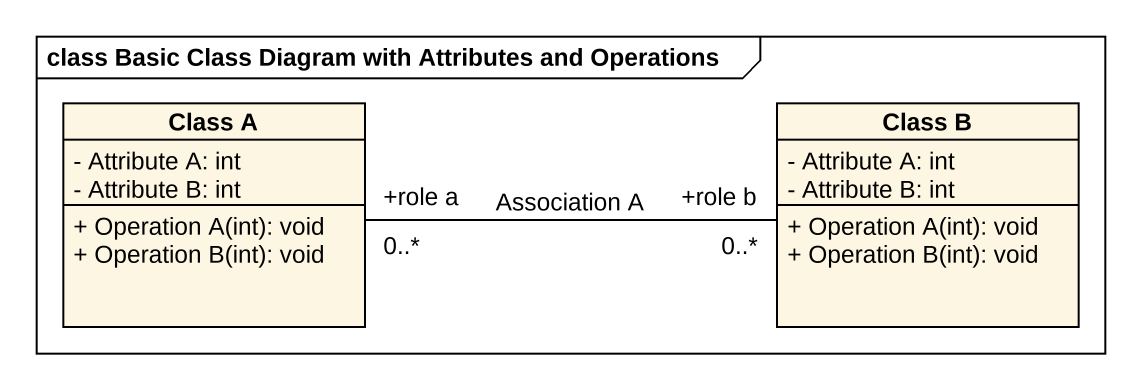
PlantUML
@startuml
mainframe class Basic Class Diagram with Attributes and Operations
hide circle
hide empty members
skinparam classAttributeIconSize 0
class "Class A" as Class_A {
  - Attribute A: int
  - Attribute B: int
  + Operation A(int): void
  + Operation B(int): void
}
class "Class B" as Class_B {
  - Attribute A: int
  - Attribute B: int
  + Operation A(int): void
  + Operation B(int): void
}
Class_A "+role a\n0..*" -right- "+role b\n0..*" Class_B : Association A
@enduml
